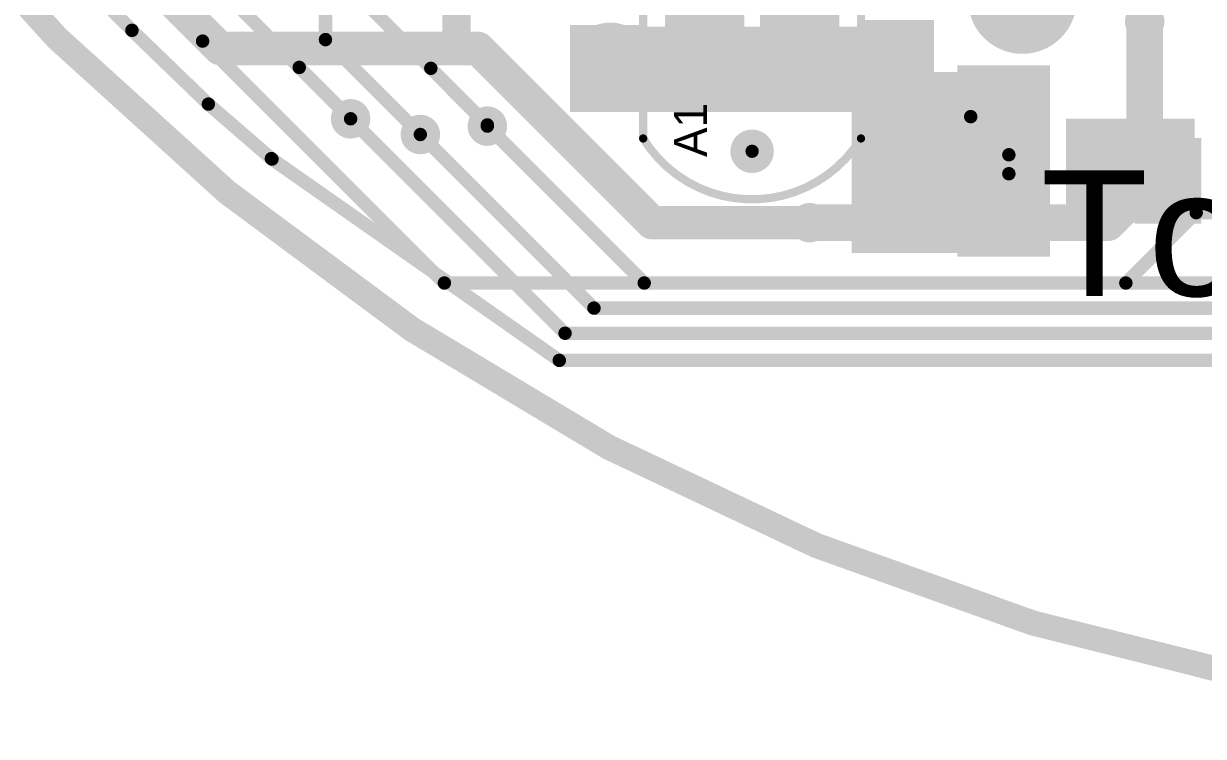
# Model space of a CAD drawing. Header units: millimetres. Extents: x -35.7 to 35.7, y -3.2 to 68.2.
# Drawn here: x -25.61 to -7.72, y -3.19 to 7.62 of the extents above; entities that cross this region are included whole.
import ezdxf

# ---------------------------------------------------------------- set-up
doc = ezdxf.new("R2010")
doc.units = ezdxf.units.MM
for name, color, linetype in [('BottomLayer', 5, 'Continuous'), ('BottomPaste', 16, 'Continuous'), ('BottomSolder', 6, 'Continuous'), ('Mechanical2', 216, 'Continuous'), ('MultiLayer', 9, 'Continuous'), ('PadHoleLayer', 156, 'Continuous'), ('TopLayer', 1, 'Continuous'), ('TopOverlay', 2, 'Continuous'), ('TopPaste', 8, 'Continuous'), ('TopSolder', 216, 'Continuous'), ('ViaHoleLayer', 16, 'Continuous')]:
    doc.layers.add(name, color=color, linetype=linetype)
doc.styles.add('Arial', font='', dxfattribs={"height": 0.2})
doc.styles.get('Arial').set_extended_font_data('Arial')

# ---------------------------------------------------------------- blocks, each defined once
blk = doc.blocks.new('MC_318FB_57')
at = {"layer": 'BottomLayer'}
h = blk.add_hatch(color=5, dxfattribs=at)
edge = h.paths.add_edge_path()
edge.add_arc((-2.39999774, 2.15000332), 0.499999, 0, 360)
h = blk.add_hatch(color=5, dxfattribs=at)
edge = h.paths.add_edge_path()
edge.add_arc((2.40000282, 2.15000332), 0.499999, 0, 360)
h = blk.add_hatch(color=5, dxfattribs=at)
edge = h.paths.add_edge_path()
edge.add_arc((-2.39999774, -2.14999824), 0.499999, 0, 360)
h = blk.add_hatch(color=5, dxfattribs=at)
edge = h.paths.add_edge_path()
edge.add_arc((2.40000282, -2.14999824), 0.499999, 0, 360)
at = {"layer": 'BottomSolder'}
h = blk.add_hatch(color=6, dxfattribs=at)
edge = h.paths.add_edge_path()
edge.add_arc((-2.39999774, 2.15000332), 0.601599, 0, 360)
h = blk.add_hatch(color=6, dxfattribs=at)
edge = h.paths.add_edge_path()
edge.add_arc((2.40000282, 2.15000332), 0.601599, 0, 360)
h = blk.add_hatch(color=6, dxfattribs=at)
edge = h.paths.add_edge_path()
edge.add_arc((-3.74999758, 2.54e-06), 0.1016, 0, 360)
h = blk.add_hatch(color=6, dxfattribs=at)
edge = h.paths.add_edge_path()
edge.add_arc((3.750002659999999, 2.54e-06), 0.1016, 0, 360)
h = blk.add_hatch(color=6, dxfattribs=at)
edge = h.paths.add_edge_path()
edge.add_arc((-2.39999774, -2.14999824), 0.601599, 0, 360)
h = blk.add_hatch(color=6, dxfattribs=at)
edge = h.paths.add_edge_path()
edge.add_arc((2.40000282, -2.14999824), 0.601599, 0, 360)
at = {"layer": 'MultiLayer'}
h = blk.add_hatch(color=9, dxfattribs=at)
edge = h.paths.add_edge_path()
edge.add_arc((-2.39999774, 2.15000332), 0.499999, 0, 360)
h = blk.add_hatch(color=9, dxfattribs=at)
edge = h.paths.add_edge_path()
edge.add_arc((2.40000282, 2.15000332), 0.499999, 0, 360)
h = blk.add_hatch(color=9, dxfattribs=at)
edge = h.paths.add_edge_path()
edge.add_arc((-2.39999774, -2.14999824), 0.499999, 0, 360)
h = blk.add_hatch(color=9, dxfattribs=at)
edge = h.paths.add_edge_path()
edge.add_arc((2.40000282, -2.14999824), 0.499999, 0, 360)
at = {"layer": 'PadHoleLayer'}
h = blk.add_hatch(color=156, dxfattribs=at)
edge = h.paths.add_edge_path()
edge.add_arc((-2.39999774, 2.15000332), 0.3499993, 0, 360)
h = blk.add_hatch(color=156, dxfattribs=at)
edge = h.paths.add_edge_path()
edge.add_arc((2.40000282, 2.15000332), 0.3499993, 0, 360)
h = blk.add_hatch(color=156, dxfattribs=at)
edge = h.paths.add_edge_path()
edge.add_arc((-3.74999758, 2.54e-06), 0.32999934, 0, 360)
h = blk.add_hatch(color=156, dxfattribs=at)
edge = h.paths.add_edge_path()
edge.add_arc((3.54000181, 2.54e-06), 0.28999942, 90, 270)
edge.add_line((3.54000181, -0.28999688), (3.96000351, -0.28999688))
edge.add_arc((3.96000351, 2.54e-06), 0.28999942, 270, 450)
edge.add_line((3.96000351, 0.29000196), (3.54000181, 0.29000196))
h = blk.add_hatch(color=156, dxfattribs=at)
edge = h.paths.add_edge_path()
edge.add_arc((-2.39999774, -2.14999824), 0.3499993, 0, 360)
h = blk.add_hatch(color=156, dxfattribs=at)
edge = h.paths.add_edge_path()
edge.add_arc((2.40000282, -2.14999824), 0.3499993, 0, 360)
at = {"layer": 'TopLayer'}
h = blk.add_hatch(color=1, dxfattribs=at)
edge = h.paths.add_edge_path()
edge.add_arc((-2.39999774, 2.15000332), 0.499999, 0, 360)
h = blk.add_hatch(color=1, dxfattribs=at)
edge = h.paths.add_edge_path()
edge.add_arc((2.40000282, 2.15000332), 0.499999, 0, 360)
for points in [[(-2.89999674, 1.21996454), (-2.59999734, 1.21996454), (-2.59999734, 0.21996654), (-2.89999674, 0.21996654)], [(-2.39999774, 1.21996454), (-2.09999834, 1.21996454), (-2.09999834, 0.21996654), (-2.39999774, 0.21996654)], [(-1.8999962, 1.21996454), (-1.5999968, 1.21996454), (-1.5999968, 0.21996654), (-1.8999962, 0.21996654)], [(-1.3999972, 1.21996454), (-1.0999978, 1.21996454), (-1.0999978, 0.21996654), (-1.3999972, 0.21996654)], [(-0.8999956600000001, 1.21996454), (-0.59999626, 1.21996454), (-0.59999626, 0.21996654), (-0.8999956600000001, 0.21996654)], [(-0.3999966599999999, 1.21996454), (-0.09999725999999999, 1.21996454), (-0.09999725999999999, 0.21996654), (-0.3999966599999999, 0.21996654)], [(0.10000234, 1.21996454), (0.40000174, 1.21996454), (0.40000174, 0.21996654), (0.10000234, 0.21996654)], [(0.6000038799999999, 1.21996454), (0.9000032799999999, 1.21996454), (0.9000032799999999, 0.21996654), (0.6000038799999999, 0.21996654)], [(1.10000288, 1.21996454), (1.40000228, 1.21996454), (1.40000228, 0.21996654), (1.10000288, 0.21996654)], [(1.60000442, 1.21996454), (1.90000382, 1.21996454), (1.90000382, 0.21996654), (1.60000442, 0.21996654)], [(2.10000342, 1.21996454), (2.40000282, 1.21996454), (2.40000282, 0.21996654), (2.10000342, 0.21996654)], [(2.60000242, 1.21996454), (2.90000182, 1.21996454), (2.90000182, 0.21996654), (2.60000242, 0.21996654)], [(-2.89999674, -0.21996146), (-2.59999734, -0.21996146), (-2.59999734, -1.21995946), (-2.89999674, -1.21995946)], [(-2.39999774, -0.21996146), (-2.09999834, -0.21996146), (-2.09999834, -1.21995946), (-2.39999774, -1.21995946)], [(-1.89999874, -0.21996146), (-1.59999934, -0.21996146), (-1.59999934, -1.21995946), (-1.89999874, -1.21995946)], [(-1.3999972, -0.21996146), (-1.0999978, -0.21996146), (-1.0999978, -1.21995946), (-1.3999972, -1.21995946)], [(-0.8999982, -0.21996146), (-0.5999987999999999, -0.21996146), (-0.5999987999999999, -1.21995946), (-0.8999982, -1.21995946)], [(-0.3999966599999999, -0.21996146), (-0.09999725999999999, -0.21996146), (-0.09999725999999999, -1.21995946), (-0.3999966599999999, -1.21995946)], [(0.10000234, -0.21996146), (0.40000174, -0.21996146), (0.40000174, -1.21995946), (0.10000234, -1.21995946)], [(0.6000013399999999, -0.21996146), (0.90000074, -0.21996146), (0.90000074, -1.21995946), (0.6000013399999999, -1.21995946)], [(1.10000288, -0.21996146), (1.40000228, -0.21996146), (1.40000228, -1.21995946), (1.10000288, -1.21995946)], [(1.60000188, -0.21996146), (1.90000128, -0.21996146), (1.90000128, -1.21995946), (1.60000188, -1.21995946)], [(2.10000342, -0.21996146), (2.40000282, -0.21996146), (2.40000282, -1.21995946), (2.10000342, -1.21995946)], [(2.60000242, -0.21996146), (2.90000182, -0.21996146), (2.90000182, -1.21995946), (2.60000242, -1.21995946)]]:
    blk.add_hatch(color=1, dxfattribs=at).paths.add_polyline_path(points)
h = blk.add_hatch(color=1, dxfattribs=at)
edge = h.paths.add_edge_path()
edge.add_arc((-2.39999774, -2.14999824), 0.499999, 0, 360)
h = blk.add_hatch(color=1, dxfattribs=at)
edge = h.paths.add_edge_path()
edge.add_arc((2.40000282, -2.14999824), 0.499999, 0, 360)
at = {"layer": 'TopPaste'}
for points in [[(-2.89999674, 1.21996454), (-2.59999734, 1.21996454), (-2.59999734, 0.21996654), (-2.89999674, 0.21996654)], [(-2.39999774, 1.21996454), (-2.09999834, 1.21996454), (-2.09999834, 0.21996654), (-2.39999774, 0.21996654)], [(-1.8999962, 1.21996454), (-1.5999968, 1.21996454), (-1.5999968, 0.21996654), (-1.8999962, 0.21996654)], [(-1.3999972, 1.21996454), (-1.0999978, 1.21996454), (-1.0999978, 0.21996654), (-1.3999972, 0.21996654)], [(-0.8999956600000001, 1.21996454), (-0.59999626, 1.21996454), (-0.59999626, 0.21996654), (-0.8999956600000001, 0.21996654)], [(-0.3999966599999999, 1.21996454), (-0.09999725999999999, 1.21996454), (-0.09999725999999999, 0.21996654), (-0.3999966599999999, 0.21996654)], [(0.10000234, 1.21996454), (0.40000174, 1.21996454), (0.40000174, 0.21996654), (0.10000234, 0.21996654)], [(0.6000038799999999, 1.21996454), (0.9000032799999999, 1.21996454), (0.9000032799999999, 0.21996654), (0.6000038799999999, 0.21996654)], [(1.10000288, 1.21996454), (1.40000228, 1.21996454), (1.40000228, 0.21996654), (1.10000288, 0.21996654)], [(1.60000442, 1.21996454), (1.90000382, 1.21996454), (1.90000382, 0.21996654), (1.60000442, 0.21996654)], [(2.10000342, 1.21996454), (2.40000282, 1.21996454), (2.40000282, 0.21996654), (2.10000342, 0.21996654)], [(2.60000242, 1.21996454), (2.90000182, 1.21996454), (2.90000182, 0.21996654), (2.60000242, 0.21996654)], [(-2.89999674, -0.21996146), (-2.59999734, -0.21996146), (-2.59999734, -1.21995946), (-2.89999674, -1.21995946)], [(-2.39999774, -0.21996146), (-2.09999834, -0.21996146), (-2.09999834, -1.21995946), (-2.39999774, -1.21995946)], [(-1.89999874, -0.21996146), (-1.59999934, -0.21996146), (-1.59999934, -1.21995946), (-1.89999874, -1.21995946)], [(-1.3999972, -0.21996146), (-1.0999978, -0.21996146), (-1.0999978, -1.21995946), (-1.3999972, -1.21995946)], [(-0.8999982, -0.21996146), (-0.5999987999999999, -0.21996146), (-0.5999987999999999, -1.21995946), (-0.8999982, -1.21995946)], [(-0.3999966599999999, -0.21996146), (-0.09999725999999999, -0.21996146), (-0.09999725999999999, -1.21995946), (-0.3999966599999999, -1.21995946)], [(0.10000234, -0.21996146), (0.40000174, -0.21996146), (0.40000174, -1.21995946), (0.10000234, -1.21995946)], [(0.6000013399999999, -0.21996146), (0.90000074, -0.21996146), (0.90000074, -1.21995946), (0.6000013399999999, -1.21995946)], [(1.10000288, -0.21996146), (1.40000228, -0.21996146), (1.40000228, -1.21995946), (1.10000288, -1.21995946)], [(1.60000188, -0.21996146), (1.90000128, -0.21996146), (1.90000128, -1.21995946), (1.60000188, -1.21995946)], [(2.10000342, -0.21996146), (2.40000282, -0.21996146), (2.40000282, -1.21995946), (2.10000342, -1.21995946)], [(2.60000242, -0.21996146), (2.90000182, -0.21996146), (2.90000182, -1.21995946), (2.60000242, -1.21995946)]]:
    blk.add_hatch(color=8, dxfattribs=at).paths.add_polyline_path(points)
at = {"layer": 'TopSolder'}
h = blk.add_hatch(color=216, dxfattribs=at)
edge = h.paths.add_edge_path()
edge.add_arc((-2.39999774, 2.15000332), 0.601599, 0, 360)
h = blk.add_hatch(color=216, dxfattribs=at)
edge = h.paths.add_edge_path()
edge.add_arc((2.40000282, 2.15000332), 0.601599, 0, 360)
for points in [[(-3.00159674, 1.32156454), (-2.49839734, 1.32156454), (-2.49839734, 0.11836654), (-3.00159674, 0.11836654)], [(-2.50159774, 1.32156454), (-1.99839834, 1.32156454), (-1.99839834, 0.11836654), (-2.50159774, 0.11836654)], [(-2.0015962, 1.32156454), (-1.4983968, 1.32156454), (-1.4983968, 0.11836654), (-2.0015962, 0.11836654)], [(-1.5015972, 1.32156454), (-0.9983978, 1.32156454), (-0.9983978, 0.11836654), (-1.5015972, 0.11836654)], [(-1.00159566, 1.32156454), (-0.49839626, 1.32156454), (-0.49839626, 0.11836654), (-1.00159566, 0.11836654)], [(-0.5015966599999999, 1.32156454), (0.00160274, 1.32156454), (0.00160274, 0.11836654), (-0.5015966599999999, 0.11836654)], [(-0.00159766, 1.32156454), (0.50160174, 1.32156454), (0.50160174, 0.11836654), (-0.00159766, 0.11836654)], [(0.49840388, 1.32156454), (1.00160328, 1.32156454), (1.00160328, 0.11836654), (0.49840388, 0.11836654)], [(0.99840288, 1.32156454), (1.50160228, 1.32156454), (1.50160228, 0.11836654), (0.99840288, 0.11836654)], [(1.49840442, 1.32156454), (2.00160382, 1.32156454), (2.00160382, 0.11836654), (1.49840442, 0.11836654)], [(1.99840342, 1.32156454), (2.50160282, 1.32156454), (2.50160282, 0.11836654), (1.99840342, 0.11836654)], [(2.49840242, 1.32156454), (3.00160182, 1.32156454), (3.00160182, 0.11836654), (2.49840242, 0.11836654)], [(-3.00159674, -0.11836146), (-2.49839734, -0.11836146), (-2.49839734, -1.32155946), (-3.00159674, -1.32155946)], [(-2.50159774, -0.11836146), (-1.99839834, -0.11836146), (-1.99839834, -1.32155946), (-2.50159774, -1.32155946)], [(-2.00159874, -0.11836146), (-1.49839934, -0.11836146), (-1.49839934, -1.32155946), (-2.00159874, -1.32155946)], [(-1.5015972, -0.11836146), (-0.9983978, -0.11836146), (-0.9983978, -1.32155946), (-1.5015972, -1.32155946)], [(-1.0015982, -0.11836146), (-0.4983988, -0.11836146), (-0.4983988, -1.32155946), (-1.0015982, -1.32155946)], [(-0.5015966599999999, -0.11836146), (0.00160274, -0.11836146), (0.00160274, -1.32155946), (-0.5015966599999999, -1.32155946)], [(-0.00159766, -0.11836146), (0.50160174, -0.11836146), (0.50160174, -1.32155946), (-0.00159766, -1.32155946)], [(0.49840134, -0.11836146), (1.00160074, -0.11836146), (1.00160074, -1.32155946), (0.49840134, -1.32155946)], [(0.99840288, -0.11836146), (1.50160228, -0.11836146), (1.50160228, -1.32155946), (0.99840288, -1.32155946)], [(1.49840188, -0.11836146), (2.00160128, -0.11836146), (2.00160128, -1.32155946), (1.49840188, -1.32155946)], [(1.99840342, -0.11836146), (2.50160282, -0.11836146), (2.50160282, -1.32155946), (1.99840342, -1.32155946)], [(2.49840242, -0.11836146), (3.00160182, -0.11836146), (3.00160182, -1.32155946), (2.49840242, -1.32155946)]]:
    blk.add_hatch(color=216, dxfattribs=at).paths.add_polyline_path(points)
h = blk.add_hatch(color=216, dxfattribs=at)
edge = h.paths.add_edge_path()
edge.add_arc((-3.74999758, 2.54e-06), 0.1016, 0, 360)
h = blk.add_hatch(color=216, dxfattribs=at)
edge = h.paths.add_edge_path()
edge.add_arc((3.750002659999999, 2.54e-06), 0.1016, 0, 360)
h = blk.add_hatch(color=216, dxfattribs=at)
edge = h.paths.add_edge_path()
edge.add_arc((-2.39999774, -2.14999824), 0.601599, 0, 360)
h = blk.add_hatch(color=216, dxfattribs=at)
edge = h.paths.add_edge_path()
edge.add_arc((2.40000282, -2.14999824), 0.601599, 0, 360)
at = {"layer": 'TopOverlay', "const_width": 0.12499848}
for points in [[(-3.555951739999999, -1.65087808, -0.5587906391444868), (-3.555951739999999, 1.65112192)], [(3.68304826, 1.65112192, -0.523952429377136), (3.68304826, -1.65087808)]]:
    blk.add_lwpolyline(points, format="xyb", dxfattribs=at)
for points in [[(-3.55597714, 1.65114732), (3.683022859999999, 1.65114732)], [(-3.55597714, -1.65085268), (3.683022859999999, -1.65085268)]]:
    blk.add_lwpolyline(points, dxfattribs=at)
at = {"layer": 'TopOverlay', "const_width": 0.06249923999999999}
for points in [[(-3.58722676, 1.65114732, 1), (-3.52472752, 1.65114732, 1)], [(-3.58720136, 1.65112192, 1), (-3.52470212, 1.65112192, 1)], [(3.65177324, 1.65114732, 1), (3.71427248, 1.65114732, 1)], [(3.65179864, 1.65112192, 1), (3.71429788, 1.65112192, 1)], [(-3.58722676, -1.65085268, 1), (-3.52472752, -1.65085268, 1)], [(-3.58720136, -1.65087808, 1), (-3.52470212, -1.65087808, 1)], [(3.65177324, -1.65085268, 1), (3.71427248, -1.65085268, 1)], [(3.65179864, -1.65087808, 1), (3.71429788, -1.65087808, 1)]]:
    blk.add_lwpolyline(points, format="xyb", close=True, dxfattribs=at)
at = {"layer": 'TopOverlay'}
for s, p in [('A1', (-3.83539746, 0.68580254)), ('B1', (3.20040254, -1.01599746))]:
    blk.add_text(s, height=0.499999, dxfattribs=at).set_placement(p)
blk = doc.blocks.new('M55_7012642R_B_131')
at = {"layer": 'BottomLayer'}
for points in [[(9.515001289999999, 3.79999748), (10.71500143, 3.79999748), (10.71500143, 1.0999978), (9.515001289999999, 1.0999978)], [(8.02000047, 2.19999687), (7.219999529999999, 2.19999687), (7.219999529999999, 3.29999721), (8.02000047, 3.29999721)]]:
    blk.add_hatch(color=5, dxfattribs=at).paths.add_polyline_path(points)
at = {"layer": 'BottomPaste'}
for points in [[(9.515001289999999, 3.79999748), (10.71500143, 3.79999748), (10.71500143, 1.0999978), (9.515001289999999, 1.0999978)], [(8.02000047, 2.19999687), (7.219999529999999, 2.19999687), (7.219999529999999, 3.29999721), (8.02000047, 3.29999721)]]:
    blk.add_hatch(color=16, dxfattribs=at).paths.add_polyline_path(points)
at = {"layer": 'BottomSolder'}
for points in [[(9.41340129, 3.90159748), (10.81660143, 3.90159748), (10.81660143, 0.9983978), (9.41340129, 0.9983978)], [(8.121600469999999, 2.09839687), (7.11839953, 2.09839687), (7.11839953, 3.401597209999999), (8.121600469999999, 3.401597209999999)]]:
    blk.add_hatch(color=6, dxfattribs=at).paths.add_polyline_path(points)
at = {"layer": 'PadHoleLayer'}
h = blk.add_hatch(color=156, dxfattribs=at)
edge = h.paths.add_edge_path()
edge.add_arc((9.83000066, -2.54e-06), 0.8249996199999998, 0, 360)
blk = doc.blocks.new('RES0603_B_139')
at = {"layer": 'BottomLayer'}
for points in [[(-1.143, -0.4445), (-1.143, 0.4445), (-0.3809999999999999, 0.4445), (-0.3809999999999999, -0.4445)], [(0.3809999999999999, -0.4445), (0.3809999999999999, 0.4445), (1.143, 0.4445), (1.143, -0.4445)]]:
    blk.add_hatch(color=5, dxfattribs=at).paths.add_polyline_path(points)
at = {"layer": 'BottomPaste'}
for points in [[(-1.143, -0.4445), (-1.143, 0.4445), (-0.3809999999999999, 0.4445), (-0.3809999999999999, -0.4445)], [(0.3809999999999999, -0.4445), (0.3809999999999999, 0.4445), (1.143, 0.4445), (1.143, -0.4445)]]:
    blk.add_hatch(color=16, dxfattribs=at).paths.add_polyline_path(points)
at = {"layer": 'BottomSolder'}
for points in [[(-1.2446, -0.5460999999999999), (-1.2446, 0.5460999999999999), (-0.2794, 0.5460999999999999), (-0.2794, -0.5460999999999999)], [(0.2794, -0.5460999999999999), (0.2794, 0.5460999999999999), (1.2446, 0.5460999999999999), (1.2446, -0.5460999999999999)]]:
    blk.add_hatch(color=6, dxfattribs=at).paths.add_polyline_path(points)

msp = doc.modelspace()

# ---------------------------------------------------------------- hatches: boundary and pattern name
at = {"layer": 'BottomLayer'}
for points in [[(-19.2604009, 6.991347459999999), (-18.82954578, 6.991347459999999), (-18.82954578, 7.988002819999999), (-19.2604009, 7.988002819999999)], [(-17.21296532, 6.400799999999999), (-11.811, 6.400799999999999), (-11.811, 7.569199999999999), (-17.21296532, 7.569199999999999)], [(-13.0556, 4.1402), (-11.8364, 4.1402), (-11.8364, 7.03019676), (-13.0556, 7.03019676)], [(-12.0904, 4.1402), (-10.16, 4.1402), (-10.16, 6.8834), (-12.0904, 6.8834)], [(-9.8044, 4.597399999999999), (-7.8550008, 4.597399999999999), (-7.8550008, 6.172199999999999), (-9.8044, 6.172199999999999)]]:
    msp.add_hatch(color=5, dxfattribs=at).paths.add_polyline_path(points)
h = msp.add_hatch(color=5, dxfattribs=at)
edge = h.paths.add_edge_path()
edge.add_arc((-8.6106, 7.6454), 0.2999994, 0, 360)
h = msp.add_hatch(color=5, dxfattribs=at)
edge = h.paths.add_edge_path()
edge.add_arc((-20.6502, 6.172199999999999), 0.2999994, 0, 360)
h = msp.add_hatch(color=5, dxfattribs=at)
edge = h.paths.add_edge_path()
edge.add_arc((-18.5768615, 6.061138499999999), 0.2999994, 0, 360)
h = msp.add_hatch(color=5, dxfattribs=at)
edge = h.paths.add_edge_path()
edge.add_arc((-19.59280562, 5.934194379999999), 0.2999994, 0, 360)
h = msp.add_hatch(color=5, dxfattribs=at)
edge = h.paths.add_edge_path()
edge.add_arc((-12.5984, 5.6896), 0.2999994, 0, 360)
h = msp.add_hatch(color=5, dxfattribs=at)
edge = h.paths.add_edge_path()
edge.add_arc((-11.8364, 5.6896), 0.2999994, 0, 360)
h = msp.add_hatch(color=5, dxfattribs=at)
edge = h.paths.add_edge_path()
edge.add_arc((-9.398, 5.74695574), 0.2999994, 0, 360)
h = msp.add_hatch(color=5, dxfattribs=at)
edge = h.paths.add_edge_path()
edge.add_arc((-13.6906, 4.597399999999999), 0.2999994, 0, 360)
at = {"layer": 'BottomSolder'}
h = msp.add_hatch(color=6, dxfattribs=at)
edge = h.paths.add_edge_path()
edge.add_arc((-8.6106, 7.6454), 0.1499997, 0, 360)
h = msp.add_hatch(color=6, dxfattribs=at)
edge = h.paths.add_edge_path()
edge.add_arc((-20.6502, 6.172199999999999), 0.1499997, 0, 360)
h = msp.add_hatch(color=6, dxfattribs=at)
edge = h.paths.add_edge_path()
edge.add_arc((-19.59280562, 5.934194379999999), 0.1499997, 0, 360)
h = msp.add_hatch(color=6, dxfattribs=at)
edge = h.paths.add_edge_path()
edge.add_arc((-18.5768615, 6.061138499999999), 0.1499997, 0, 360)
h = msp.add_hatch(color=6, dxfattribs=at)
edge = h.paths.add_edge_path()
edge.add_arc((-12.5984, 5.6896), 0.1499997, 0, 360)
h = msp.add_hatch(color=6, dxfattribs=at)
edge = h.paths.add_edge_path()
edge.add_arc((-11.8364, 5.6896), 0.1499997, 0, 360)
h = msp.add_hatch(color=6, dxfattribs=at)
edge = h.paths.add_edge_path()
edge.add_arc((-9.398, 5.74695574), 0.1499997, 0, 360)
h = msp.add_hatch(color=6, dxfattribs=at)
edge = h.paths.add_edge_path()
edge.add_arc((-13.6906, 4.597399999999999), 0.1499997, 0, 360)
at = {"layer": 'TopLayer'}
h = msp.add_hatch(color=1, dxfattribs=at)
edge = h.paths.add_edge_path()
edge.add_arc((-8.6106, 7.6454), 0.2999994, 0, 360)
for points in [[(-17.3228, 6.2738), (-16.1544, 6.2738), (-16.1544, 7.594599999999999), (-17.3228, 7.594599999999999)], [(-17.1704, 6.2738), (-16.21260156, 6.2738), (-16.21260156, 7.569199999999999), (-17.1704, 7.569199999999999)], [(-11.803126, 7.670799999999999), (-12.971526, 7.670799999999999), (-12.971526, 6.2738), (-11.803126, 6.2738)], [(-17.3228, 6.2738), (-11.811, 6.2738), (-11.811, 6.8326), (-17.3228, 6.8326)]]:
    msp.add_hatch(color=1, dxfattribs=at).paths.add_polyline_path(points)
h = msp.add_hatch(color=1, dxfattribs=at)
edge = h.paths.add_edge_path()
edge.add_arc((-20.6502, 6.172199999999999), 0.2999994, 0, 360)
h = msp.add_hatch(color=1, dxfattribs=at)
edge = h.paths.add_edge_path()
edge.add_arc((-18.5768615, 6.061138499999999), 0.2999994, 0, 360)
h = msp.add_hatch(color=1, dxfattribs=at)
edge = h.paths.add_edge_path()
edge.add_arc((-19.59280562, 5.934194379999999), 0.2999994, 0, 360)
h = msp.add_hatch(color=1, dxfattribs=at)
edge = h.paths.add_edge_path()
edge.add_arc((-12.5984, 5.6896), 0.2999994, 0, 360)
h = msp.add_hatch(color=1, dxfattribs=at)
edge = h.paths.add_edge_path()
edge.add_arc((-11.8364, 5.6896), 0.2999994, 0, 360)
h = msp.add_hatch(color=1, dxfattribs=at)
edge = h.paths.add_edge_path()
edge.add_arc((-9.398, 5.74695574), 0.2999994, 0, 360)
h = msp.add_hatch(color=1, dxfattribs=at)
edge = h.paths.add_edge_path()
edge.add_arc((-13.6906, 4.597399999999999), 0.2999994, 0, 360)
at = {"layer": 'TopSolder'}
h = msp.add_hatch(color=216, dxfattribs=at)
edge = h.paths.add_edge_path()
edge.add_arc((-8.6106, 7.6454), 0.1499997, 0, 360)
h = msp.add_hatch(color=216, dxfattribs=at)
edge = h.paths.add_edge_path()
edge.add_arc((-20.6502, 6.172199999999999), 0.1499997, 0, 360)
h = msp.add_hatch(color=216, dxfattribs=at)
edge = h.paths.add_edge_path()
edge.add_arc((-19.59280562, 5.934194379999999), 0.1499997, 0, 360)
h = msp.add_hatch(color=216, dxfattribs=at)
edge = h.paths.add_edge_path()
edge.add_arc((-18.5768615, 6.061138499999999), 0.1499997, 0, 360)
h = msp.add_hatch(color=216, dxfattribs=at)
edge = h.paths.add_edge_path()
edge.add_arc((-12.5984, 5.6896), 0.1499997, 0, 360)
h = msp.add_hatch(color=216, dxfattribs=at)
edge = h.paths.add_edge_path()
edge.add_arc((-11.8364, 5.6896), 0.1499997, 0, 360)
h = msp.add_hatch(color=216, dxfattribs=at)
edge = h.paths.add_edge_path()
edge.add_arc((-9.398, 5.74695574), 0.1499997, 0, 360)
h = msp.add_hatch(color=216, dxfattribs=at)
edge = h.paths.add_edge_path()
edge.add_arc((-13.6906, 4.597399999999999), 0.1499997, 0, 360)
at = {"layer": 'ViaHoleLayer'}
h = msp.add_hatch(color=16, dxfattribs=at)
edge = h.paths.add_edge_path()
edge.add_arc((-8.6106, 7.6454), 0.1499997, 0, 360)
h = msp.add_hatch(color=16, dxfattribs=at)
edge = h.paths.add_edge_path()
edge.add_arc((-20.6502, 6.172199999999999), 0.1499997, 0, 360)
h = msp.add_hatch(color=16, dxfattribs=at)
edge = h.paths.add_edge_path()
edge.add_arc((-19.59280562, 5.934194379999999), 0.1499997, 0, 360)
h = msp.add_hatch(color=16, dxfattribs=at)
edge = h.paths.add_edge_path()
edge.add_arc((-18.5768615, 6.061138499999999), 0.1499997, 0, 360)
h = msp.add_hatch(color=16, dxfattribs=at)
edge = h.paths.add_edge_path()
edge.add_arc((-12.5984, 5.6896), 0.1499997, 0, 360)
h = msp.add_hatch(color=16, dxfattribs=at)
edge = h.paths.add_edge_path()
edge.add_arc((-11.8364, 5.6896), 0.1499997, 0, 360)
h = msp.add_hatch(color=16, dxfattribs=at)
edge = h.paths.add_edge_path()
edge.add_arc((-9.398, 5.74695574), 0.1499997, 0, 360)
h = msp.add_hatch(color=16, dxfattribs=at)
edge = h.paths.add_edge_path()
edge.add_arc((-13.6906, 4.597399999999999), 0.1499997, 0, 360)

# ---------------------------------------------------------------- linework, layer by layer
at = {"layer": 'BottomLayer'}
for points, const_width in [([(-8.6106, 7.6454), (-8.6106, 8.813799999999999)], 0.5588), ([(-23.7998, 8.407399999999999), (-22.6314, 7.238999999999999)], 0.508), ([(-24.7396, 8.28702686), (-23.96573312, 7.513159979999999)], 0.2032), ([(-23.96573312, 7.513159979999999), (-22.80711974, 6.395242479999999)], 0.2032), ([(-22.6314, 7.238999999999999), (-18.71980254, 7.238999999999999)], 0.508), ([(-18.71980254, 7.238999999999999), (-16.07820254, 4.597399999999999)], 0.508), ([(-22.80711974, 6.395242479999999), (-22.80711466, 6.395239939999999)], 0.2032), ([(-22.80711466, 6.395239939999999), (-21.85093674, 5.56872648)], 0.2032), ([(-20.6502, 6.172199999999999), (-17.399, 2.921)], 0.2032), ([(-11.2484027, 6.205098079999999), (-10.67022504, 5.626920419999999)], 0.2032), ([(-18.5768615, 6.061138499999999), (-16.198723, 3.682999999999999)], 0.2032), ([(-9.398, 5.74695574), (-9.052201859999998, 5.401157599999999)], 0.7619999999999999), ([(-19.59280562, 5.934194379999999), (-16.96061124, 3.302)], 0.2032), ([(-10.67022504, 5.339552439999999), (-10.67022504, 5.626920419999999)], 0.2032), ([(-9.052201859999998, 5.401157599999999), (-8.27400174, 5.401157599999999)], 0.7619999999999999), ([(-8.27400174, 5.401157599999999), (-8.254999999999999, 5.382155859999999)], 0.7619999999999999), ([(-8.254999999999999, 5.23215616), (-8.254999999999999, 5.382155859999999)], 0.7619999999999999), ([(-21.85093674, 5.56872648), (-21.84311354, 5.561967539999999)], 0.2032), ([(-21.84311354, 5.561967539999999), (-17.48659698, 2.5097994)], 0.2032), ([(-16.07820254, 4.597399999999999), (-13.6906, 4.597399999999999)], 0.508), ([(-16.198723, 3.682999999999999), (-3.86935472, 3.682999999999999)], 0.2032), ([(-16.96061124, 3.302), (-3.048, 3.302)], 0.2032), ([(-17.399, 2.921), (-2.49579384, 2.921)], 0.2032), ([(-17.48659698, 2.5097994), (-2.0876006, 2.5097994)], 0.2032)]:
    msp.add_lwpolyline(points, dxfattribs=dict(at, const_width=const_width))
for points, const_width in [([(-8.7503, 7.6454, 1), (-8.4709, 7.6454, 1)], 0.2794), ([(-24.01653312, 7.513159979999999, 1), (-23.91493312, 7.513159979999999, 1)], 0.1016), ([(-24.01653312, 7.513159979999999, 1), (-23.91493312, 7.513159979999999, 1)], 0.1016), ([(-22.7584, 7.238999999999999, 1), (-22.5044, 7.238999999999999, 1)], 0.254), ([(-22.7584, 7.238999999999999, 1), (-22.5044, 7.238999999999999, 1)], 0.254), ([(-18.84680254, 7.238999999999999, 1), (-18.59280254, 7.238999999999999, 1)], 0.254), ([(-18.84680254, 7.238999999999999, 1), (-18.59280254, 7.238999999999999, 1)], 0.254), ([(-22.85791974, 6.395242479999999, 1), (-22.75631974, 6.395242479999999, 1)], 0.1016), ([(-22.85791974, 6.395242479999999, 1), (-22.75631974, 6.395242479999999, 1)], 0.1016), ([(-22.85791466, 6.395239939999999, 1), (-22.75631466, 6.395239939999999, 1)], 0.1016), ([(-22.85791466, 6.395239939999999, 1), (-22.75631466, 6.395239939999999, 1)], 0.1016), ([(-20.701, 6.172199999999999, 1), (-20.5994, 6.172199999999999, 1)], 0.1016), ([(-11.2992027, 6.205098079999999, 1), (-11.1976027, 6.205098079999999, 1)], 0.1016), ([(-18.6276615, 6.061138499999999, 1), (-18.5260615, 6.061138499999999, 1)], 0.1016), ([(-9.5885, 5.74695574, 1), (-9.2075, 5.74695574, 1)], 0.3809999999999999), ([(-19.64360562, 5.934194379999999, 1), (-19.54200562, 5.934194379999999, 1)], 0.1016), ([(-10.72102504, 5.626920419999999, 1), (-10.61942504, 5.626920419999999, 1)], 0.1016), ([(-10.72102504, 5.626920419999999, 1), (-10.61942504, 5.626920419999999, 1)], 0.1016), ([(-9.242701859999999, 5.401157599999999, 1), (-8.86170186, 5.401157599999999, 1)], 0.3809999999999999), ([(-9.242701859999999, 5.401157599999999, 1), (-8.86170186, 5.401157599999999, 1)], 0.3809999999999999), ([(-8.46450174, 5.401157599999999, 1), (-8.083501739999999, 5.401157599999999, 1)], 0.3809999999999999), ([(-8.46450174, 5.401157599999999, 1), (-8.083501739999999, 5.401157599999999, 1)], 0.3809999999999999), ([(-8.4455, 5.382155859999999, 1), (-8.064499999999999, 5.382155859999999, 1)], 0.3809999999999999), ([(-8.4455, 5.382155859999999, 1), (-8.064499999999999, 5.382155859999999, 1)], 0.3809999999999999), ([(-21.90173674, 5.56872648, 1), (-21.80013674, 5.56872648, 1)], 0.1016), ([(-21.90173674, 5.56872648, 1), (-21.80013674, 5.56872648, 1)], 0.1016), ([(-21.89391354, 5.561967539999999, 1), (-21.79231354, 5.561967539999999, 1)], 0.1016), ([(-21.89391354, 5.561967539999999, 1), (-21.79231354, 5.561967539999999, 1)], 0.1016), ([(-8.4455, 5.23215616, 1), (-8.064499999999999, 5.23215616, 1)], 0.3809999999999999), ([(-10.72102504, 5.339552439999999, 1), (-10.61942504, 5.339552439999999, 1)], 0.1016), ([(-16.20520254, 4.597399999999999, 1), (-15.95120254, 4.597399999999999, 1)], 0.254), ([(-16.20520254, 4.597399999999999, 1), (-15.95120254, 4.597399999999999, 1)], 0.254), ([(-13.8176, 4.597399999999999, 1), (-13.5636, 4.597399999999999, 1)], 0.254), ([(-16.249523, 3.682999999999999, 1), (-16.147923, 3.682999999999999, 1)], 0.1016), ([(-16.249523, 3.682999999999999, 1), (-16.147923, 3.682999999999999, 1)], 0.1016), ([(-17.01141124, 3.302, 1), (-16.90981124, 3.302, 1)], 0.1016), ([(-17.01141124, 3.302, 1), (-16.90981124, 3.302, 1)], 0.1016), ([(-17.4498, 2.921, 1), (-17.3482, 2.921, 1)], 0.1016), ([(-17.4498, 2.921, 1), (-17.3482, 2.921, 1)], 0.1016), ([(-17.53739698, 2.5097994, 1), (-17.43579698, 2.5097994, 1)], 0.1016), ([(-17.53739698, 2.5097994, 1), (-17.43579698, 2.5097994, 1)], 0.1016)]:
    msp.add_lwpolyline(points, format="xyb", close=True, dxfattribs=dict(at, const_width=const_width))
at = {"layer": 'Mechanical2', "const_width": 0.3809999999999999}
msp.add_lwpolyline([(35.50000012, 32.5000112, 1), (-35.50000012, 32.5000112, 1)], format="xyb", close=True, dxfattribs=at)
at = {"layer": 'TopLayer'}
for points, const_width in [([(-21.0312, 7.372588759999999), (-21.0312, 13.4366)], 0.2032), ([(-22.89449828, 7.34969828), (-22.89449828, 11.65385274)], 0.2032), ([(-20.6502, 8.153397459999999), (-19.4341623, 6.93735976)], 0.2032), ([(-22.28969888, 7.81169634), (-21.42917482, 6.951172279999999)], 0.2032), ([(-8.6106, 5.161635599999999), (-8.6106, 7.6454)], 0.5588), ([(-22.89449828, 7.34969828), (-19.2278, 3.682999999999999)], 0.2032), ([(-21.0312, 7.372588759999999), (-19.59280562, 5.934194379999999)], 0.2032), ([(-16.78813508, 6.98253112), (-16.6624, 6.856796039999999)], 0.5588), ([(-21.42917482, 6.951172279999999), (-21.42917228, 6.951172279999999)], 0.2032), ([(-21.42917228, 6.951172279999999), (-20.6502, 6.172199999999999)], 0.2032), ([(-19.4341623, 6.93735976), (-19.43415976, 6.93735976)], 0.2032), ([(-19.43415976, 6.93735976), (-18.5768615, 6.080061499999999)], 0.2032), ([(-16.6624, 6.6548), (-16.6624, 6.856796039999999)], 0.5588), ([(-18.5768615, 6.061138499999999), (-18.5768615, 6.080061499999999)], 0.2032), ([(-9.1748356, 4.597399999999999), (-8.6106, 5.161635599999999)], 0.5588), ([(-13.6906, 4.597399999999999), (-9.1748356, 4.597399999999999)], 0.5588), ([(-8.89643128, 3.682999999999999), (-7.82963128, 4.7498)], 0.2032), ([(-7.82963128, 4.7498), (-7.31699324, 4.7498)], 0.2032), ([(-19.2278, 3.682999999999999), (-8.89643128, 3.682999999999999)], 0.2032)]:
    msp.add_lwpolyline(points, dxfattribs=dict(at, const_width=const_width))
for points, const_width in [([(-8.7503, 7.6454, 1), (-8.4709, 7.6454, 1)], 0.2794), ([(-22.94529828, 7.34969828, 1), (-22.84369828, 7.34969828, 1)], 0.1016), ([(-22.94529828, 7.34969828, 1), (-22.84369828, 7.34969828, 1)], 0.1016), ([(-21.082, 7.372588759999999, 1), (-20.9804, 7.372588759999999, 1)], 0.1016), ([(-21.082, 7.372588759999999, 1), (-20.9804, 7.372588759999999, 1)], 0.1016), ([(-16.92783508, 6.98253112, 1), (-16.64843508, 6.98253112, 1)], 0.2794), ([(-21.47997482, 6.951172279999999, 1), (-21.37837482, 6.951172279999999, 1)], 0.1016), ([(-21.47997482, 6.951172279999999, 1), (-21.37837482, 6.951172279999999, 1)], 0.1016), ([(-21.47997228, 6.951172279999999, 1), (-21.37837228, 6.951172279999999, 1)], 0.1016), ([(-21.47997228, 6.951172279999999, 1), (-21.37837228, 6.951172279999999, 1)], 0.1016), ([(-19.4849623, 6.93735976, 1), (-19.3833623, 6.93735976, 1)], 0.1016), ([(-19.4849623, 6.93735976, 1), (-19.3833623, 6.93735976, 1)], 0.1016), ([(-19.48495976, 6.93735976, 1), (-19.38335976, 6.93735976, 1)], 0.1016), ([(-19.48495976, 6.93735976, 1), (-19.38335976, 6.93735976, 1)], 0.1016), ([(-16.8021, 6.856796039999999, 1), (-16.5227, 6.856796039999999, 1)], 0.2794), ([(-16.8021, 6.856796039999999, 1), (-16.5227, 6.856796039999999, 1)], 0.2794), ([(-16.8021, 6.6548, 1), (-16.5227, 6.6548, 1)], 0.2794), ([(-20.701, 6.172199999999999, 1), (-20.5994, 6.172199999999999, 1)], 0.1016), ([(-18.6276615, 6.080061499999999, 1), (-18.5260615, 6.080061499999999, 1)], 0.1016), ([(-18.6276615, 6.080061499999999, 1), (-18.5260615, 6.080061499999999, 1)], 0.1016), ([(-18.6276615, 6.061138499999999, 1), (-18.5260615, 6.061138499999999, 1)], 0.1016), ([(-19.64360562, 5.934194379999999, 1), (-19.54200562, 5.934194379999999, 1)], 0.1016), ([(-8.7503, 5.161635599999999, 1), (-8.4709, 5.161635599999999, 1)], 0.2794), ([(-8.7503, 5.161635599999999, 1), (-8.4709, 5.161635599999999, 1)], 0.2794), ([(-13.8303, 4.597399999999999, 1), (-13.5509, 4.597399999999999, 1)], 0.2794), ([(-9.3145356, 4.597399999999999, 1), (-9.035135599999998, 4.597399999999999, 1)], 0.2794), ([(-9.3145356, 4.597399999999999, 1), (-9.035135599999998, 4.597399999999999, 1)], 0.2794), ([(-7.88043128, 4.7498, 1), (-7.778831279999999, 4.7498, 1)], 0.1016), ([(-7.88043128, 4.7498, 1), (-7.778831279999999, 4.7498, 1)], 0.1016), ([(-19.2786, 3.682999999999999, 1), (-19.177, 3.682999999999999, 1)], 0.1016), ([(-19.2786, 3.682999999999999, 1), (-19.177, 3.682999999999999, 1)], 0.1016), ([(-8.947231279999999, 3.682999999999999, 1), (-8.84563128, 3.682999999999999, 1)], 0.1016), ([(-8.947231279999999, 3.682999999999999, 1), (-8.84563128, 3.682999999999999, 1)], 0.1016)]:
    msp.add_lwpolyline(points, format="xyb", close=True, dxfattribs=dict(at, const_width=const_width))

# ---------------------------------------------------------------- block references
for name, p, rotation in [('MC_318FB_57', (-14.56296046, 9.43019704), 90), ('M55_7012642R_B_131', (-0.635, 7.982153199999999), 180), ('RES0603_B_139', (-14.9606, 7.594599999999999), 90)]:
    msp.add_blockref(name, p, dxfattribs=dict(rotation=rotation))

# ---------------------------------------------------------------- texts
at = {"layer": 'TopOverlay', "style": 'Arial'}
msp.add_text('Top Board v3.4', height=1.905, dxfattribs=at).set_placement((-10.1854, 3.48628716))

doc.saveas('drawing.dxf')
